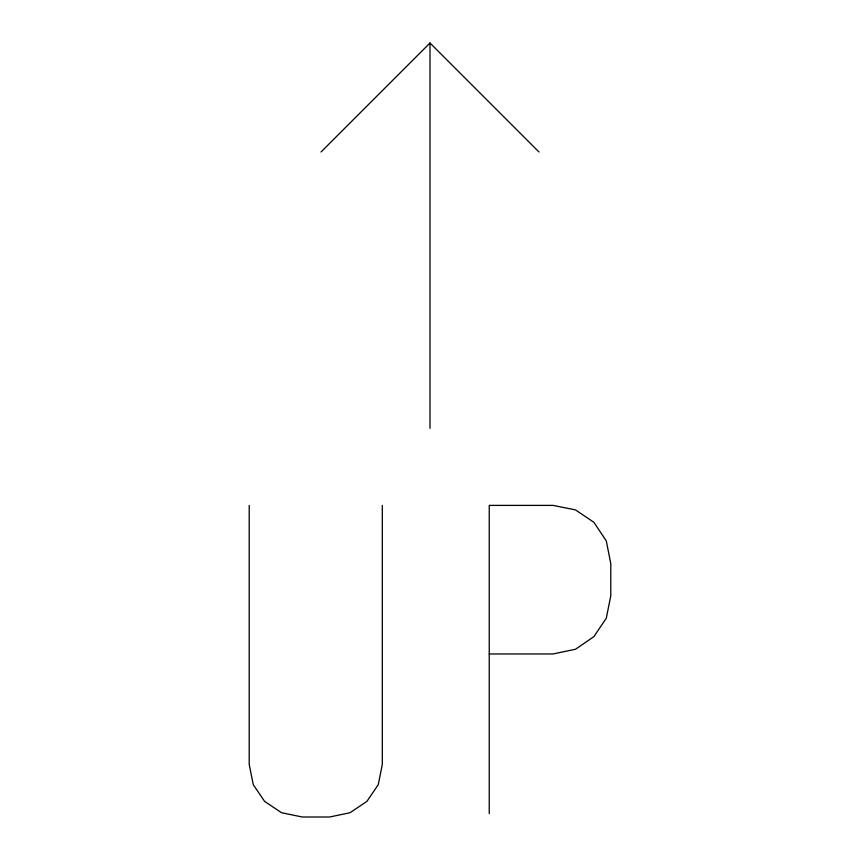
<?xml version="1.0" encoding="UTF-8"?>
<svg xmlns="http://www.w3.org/2000/svg" width="860" height="860" viewBox="0 0 860 860"><rect width="100%" height="100%" fill="white"/><g stroke="black" fill="none" stroke-linecap="round" stroke-linejoin="round"><path stroke-width="1.29" d="M321.017 151.983L430 43L538.983 151.983M489.243 653.966L553.012 653.966L575.49 649.257L593.894 636.626L606.3 618.211L610.793 595.733L610.793 563.622L606.3 540.929L593.894 522.31L575.49 509.894L553.012 505.39L489.243 505.39L489.243 813.657M430 43L430 428.323M382.313 505.39L382.313 764.357L378.25 784.686L366.908 801.38L349.998 812.721L329.67 817L302.279 817L281.521 812.721L264.611 801.38L253.27 784.686L249.206 764.357L249.206 505.39"/></g></svg>
